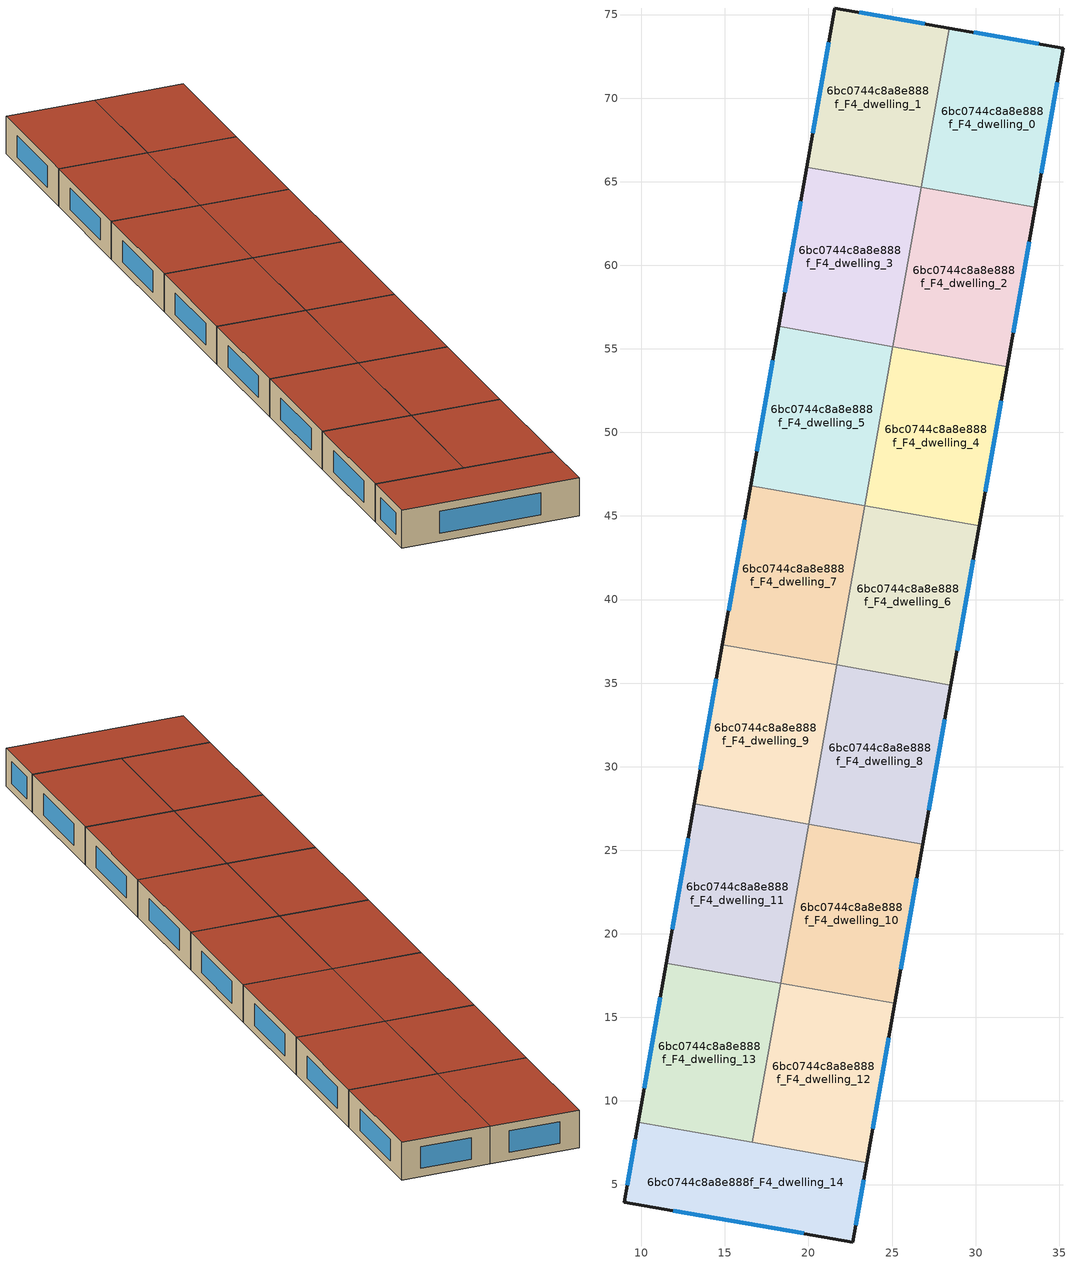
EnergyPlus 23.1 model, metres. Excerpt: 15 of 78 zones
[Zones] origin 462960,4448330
6bc0744c8a8e888f_F4_dwelling_0
 floor to 6bc0744c8a8e888f_F3_dwelling_0 (EU_floor_Construction): 35.26,72.99 33.57,63.46 26.74,64.66 28.42,74.19 z12
 wall outside (EU_wall_Construction): 33.57,63.46 35.26,72.99 28.42,74.19 z12:15
 wall to 6bc0744c8a8e888f_F4_dwelling_1 (EU_wall_Construction): 28.42,74.19 26.74,64.66 z12:15
 wall to 6bc0744c8a8e888f_F4_dwelling_2 (EU_wall_Construction): 26.74,64.66 33.57,63.46 z12:15
 window (EU_Window_Construction): 33.79,73.25 29.89,73.94 / 33.93,65.5 34.9,70.95 z12.64:14.36
 roof outside (EU_roof_Construction): 33.57,63.46 35.26,72.99 28.42,74.19 26.74,64.66 z15
6bc0744c8a8e888f_F4_dwelling_1
 floor to 6bc0744c8a8e888f_F3_dwelling_1 (EU_floor_Construction): 28.42,74.19 26.74,64.66 19.91,65.87 21.59,75.39 z12
 wall outside (EU_wall_Construction): 28.42,74.19 21.59,75.39 19.91,65.87 z12:15
 wall to 6bc0744c8a8e888f_F4_dwelling_3 (EU_wall_Construction): 19.91,65.87 26.74,64.66 z12:15
 window (EU_Window_Construction): 26.96,74.45 23.05,75.13 / 21.23,73.35 20.27,67.91 z12.64:14.36
 roof outside (EU_roof_Construction): 26.74,64.66 28.42,74.19 21.59,75.39 19.91,65.87 z15
6bc0744c8a8e888f_F4_dwelling_10
 floor to 6bc0744c8a8e888f_F3_dwelling_10 (EU_floor_Construction): 26.85,25.36 25.17,15.83 18.33,17.04 20.01,26.56 z12
 wall outside (EU_wall_Construction): 25.17,15.83 26.85,25.36 z12:15
 wall to 6bc0744c8a8e888f_F4_dwelling_12 (EU_wall_Construction): 18.33,17.04 25.17,15.83 z12:15
 wall to 6bc0744c8a8e888f_F4_dwelling_11 (EU_wall_Construction): 20.01,26.56 18.33,17.04 z12:15
 wall to 6bc0744c8a8e888f_F4_dwelling_8 (EU_wall_Construction): 26.85,25.36 20.01,26.56 z12:15
 window (EU_Window_Construction): 25.53,17.87 26.49,23.32 z12.64:14.36
 roof outside (EU_roof_Construction): 25.17,15.83 26.85,25.36 20.01,26.56 18.33,17.04 z15
6bc0744c8a8e888f_F4_dwelling_11
 floor to 6bc0744c8a8e888f_F3_dwelling_11 (EU_floor_Construction): 20.01,26.56 18.33,17.04 11.49,18.25 13.18,27.77 z12
 wall outside (EU_wall_Construction): 13.18,27.77 11.49,18.25 z12:15
 wall to 6bc0744c8a8e888f_F4_dwelling_9 (EU_wall_Construction): 20.01,26.56 13.18,27.77 z12:15
 wall to 6bc0744c8a8e888f_F4_dwelling_13 (EU_wall_Construction): 11.49,18.25 18.33,17.04 z12:15
 window (EU_Window_Construction): 12.82,25.73 11.85,20.29 z12.64:14.36
 roof outside (EU_roof_Construction): 18.33,17.04 20.01,26.56 13.18,27.77 11.49,18.25 z15
6bc0744c8a8e888f_F4_dwelling_12
 floor to 6bc0744c8a8e888f_F3_dwelling_12 (EU_floor_Construction): 25.17,15.83 23.48,6.31 16.65,7.52 18.33,17.04 z12
 wall outside (EU_wall_Construction): 23.48,6.31 25.17,15.83 z12:15
 wall to 6bc0744c8a8e888f_F4_dwelling_13 (EU_wall_Construction): 18.33,17.04 16.65,7.52 z12:15
 wall to 6bc0744c8a8e888f_F4_dwelling_14 (EU_wall_Construction): 16.65,7.52 23.48,6.31 z12:15
 window (EU_Window_Construction): 23.85,8.35 24.81,13.79 z12.64:14.36
 roof outside (EU_roof_Construction): 23.48,6.31 25.17,15.83 18.33,17.04 16.65,7.52 z15
6bc0744c8a8e888f_F4_dwelling_13
 floor to 6bc0744c8a8e888f_F3_dwelling_13 (EU_floor_Construction): 18.33,17.04 16.65,7.52 9.81,8.72 11.49,18.25 z12
 wall outside (EU_wall_Construction): 11.49,18.25 9.81,8.72 z12:15
 wall to 6bc0744c8a8e888f_F4_dwelling_14 (EU_wall_Construction): 9.81,8.72 16.65,7.52 z12:15
 window (EU_Window_Construction): 11.13,16.21 10.17,10.76 z12.64:14.36
 roof outside (EU_roof_Construction): 16.65,7.52 18.33,17.04 11.49,18.25 9.81,8.72 z15
6bc0744c8a8e888f_F4_dwelling_14
 floor to 6bc0744c8a8e888f_F3_dwelling_14 (EU_floor_Construction): 23.48,6.31 22.65,1.56 8.97,3.95 9.81,8.72 z12
 wall outside (EU_wall_Construction): 9.81,8.72 8.97,3.95 22.65,1.56 23.48,6.31 z12:15
 window (EU_Window_Construction): 22.83,2.58 23.31,5.29 / 11.9,3.44 19.72,2.07 / 9.63,7.7 9.15,4.97 z12.64:14.36
 roof outside (EU_roof_Construction): 22.65,1.56 23.48,6.31 9.81,8.72 8.97,3.95 z15
6bc0744c8a8e888f_F4_dwelling_2
 floor to 6bc0744c8a8e888f_F3_dwelling_2 (EU_floor_Construction): 33.57,63.46 31.89,53.93 25.06,55.14 26.74,64.67 z12
 wall outside (EU_wall_Construction): 31.89,53.93 33.57,63.46 z12:15
 wall to 6bc0744c8a8e888f_F4_dwelling_3 (EU_wall_Construction): 26.74,64.67 25.06,55.14 z12:15
 wall to 6bc0744c8a8e888f_F4_dwelling_4 (EU_wall_Construction): 25.06,55.14 31.89,53.93 z12:15
 window (EU_Window_Construction): 32.25,55.97 33.21,61.42 z12.64:14.36
 roof outside (EU_roof_Construction): 31.89,53.93 33.57,63.46 26.74,64.67 25.06,55.14 z15
6bc0744c8a8e888f_F4_dwelling_3
 floor to 6bc0744c8a8e888f_F3_dwelling_3 (EU_floor_Construction): 26.74,64.67 25.06,55.14 18.22,56.34 19.91,65.87 z12
 wall outside (EU_wall_Construction): 19.91,65.87 18.22,56.34 z12:15
 wall to 6bc0744c8a8e888f_F4_dwelling_5 (EU_wall_Construction): 18.22,56.34 25.06,55.14 z12:15
 window (EU_Window_Construction): 19.55,63.83 18.58,58.39 z12.64:14.36
 roof outside (EU_roof_Construction): 25.06,55.14 26.74,64.67 19.91,65.87 18.22,56.34 z15
6bc0744c8a8e888f_F4_dwelling_4
 floor to 6bc0744c8a8e888f_F3_dwelling_4 (EU_floor_Construction): 31.89,53.93 30.21,44.41 23.38,45.61 25.06,55.14 z12
 wall outside (EU_wall_Construction): 30.21,44.41 31.89,53.93 z12:15
 wall to 6bc0744c8a8e888f_F4_dwelling_6 (EU_wall_Construction): 23.38,45.61 30.21,44.41 z12:15
 wall to 6bc0744c8a8e888f_F4_dwelling_5 (EU_wall_Construction): 25.06,55.14 23.38,45.61 z12:15
 window (EU_Window_Construction): 30.57,46.45 31.53,51.89 z12.64:14.36
 roof outside (EU_roof_Construction): 30.21,44.41 31.89,53.93 25.06,55.14 23.38,45.61 z15
6bc0744c8a8e888f_F4_dwelling_5
 floor to 6bc0744c8a8e888f_F3_dwelling_5 (EU_floor_Construction): 25.06,55.14 23.38,45.61 16.54,46.82 18.22,56.34 z12
 wall outside (EU_wall_Construction): 18.22,56.34 16.54,46.82 z12:15
 wall to 6bc0744c8a8e888f_F4_dwelling_7 (EU_wall_Construction): 16.54,46.82 23.38,45.61 z12:15
 window (EU_Window_Construction): 17.86,54.3 16.9,48.86 z12.64:14.36
 roof outside (EU_roof_Construction): 23.38,45.61 25.06,55.14 18.22,56.34 16.54,46.82 z15
6bc0744c8a8e888f_F4_dwelling_6
 floor to 6bc0744c8a8e888f_F3_dwelling_6 (EU_floor_Construction): 30.21,44.41 28.53,34.88 21.69,36.09 23.38,45.61 z12
 wall outside (EU_wall_Construction): 28.53,34.88 30.21,44.41 z12:15
 wall to 6bc0744c8a8e888f_F4_dwelling_8 (EU_wall_Construction): 21.69,36.09 28.53,34.88 z12:15
 wall to 6bc0744c8a8e888f_F4_dwelling_7 (EU_wall_Construction): 23.38,45.61 21.69,36.09 z12:15
 window (EU_Window_Construction): 28.89,36.92 29.85,42.37 z12.64:14.36
 roof outside (EU_roof_Construction): 28.53,34.88 30.21,44.41 23.38,45.61 21.69,36.09 z15
6bc0744c8a8e888f_F4_dwelling_7
 floor to 6bc0744c8a8e888f_F3_dwelling_7 (EU_floor_Construction): 23.38,45.61 21.69,36.09 14.86,37.29 16.54,46.82 z12
 wall outside (EU_wall_Construction): 16.54,46.82 14.86,37.29 z12:15
 wall to 6bc0744c8a8e888f_F4_dwelling_9 (EU_wall_Construction): 14.86,37.29 21.69,36.09 z12:15
 window (EU_Window_Construction): 16.18,44.78 15.22,39.34 z12.64:14.36
 roof outside (EU_roof_Construction): 21.69,36.09 23.38,45.61 16.54,46.82 14.86,37.29 z15
6bc0744c8a8e888f_F4_dwelling_8
 floor to 6bc0744c8a8e888f_F3_dwelling_8 (EU_floor_Construction): 28.53,34.88 26.85,25.36 20.01,26.56 21.69,36.09 z12
 wall outside (EU_wall_Construction): 26.85,25.36 28.53,34.88 z12:15
 wall to 6bc0744c8a8e888f_F4_dwelling_9 (EU_wall_Construction): 21.69,36.09 20.01,26.56 z12:15
 window (EU_Window_Construction): 27.21,27.4 28.17,32.84 z12.64:14.36
 roof outside (EU_roof_Construction): 26.85,25.36 28.53,34.88 21.69,36.09 20.01,26.56 z15
6bc0744c8a8e888f_F4_dwelling_9
 floor to 6bc0744c8a8e888f_F3_dwelling_9 (EU_floor_Construction): 21.69,36.09 20.01,26.56 13.18,27.77 14.86,37.29 z12
 wall outside (EU_wall_Construction): 14.86,37.29 13.18,27.77 z12:15
 window (EU_Window_Construction): 14.5,35.25 13.54,29.81 z12.64:14.36
 roof outside (EU_roof_Construction): 20.01,26.56 21.69,36.09 14.86,37.29 13.18,27.77 z15
[Building]
EU S2 Campaign: North Axis=0; Terrain=City; Solar Distribution=FullExterior
[Site:Location]
Yerevan-Zvartnots.Intl.AP: Latitude=40.15; Longitude=44.383; Time Zone=4; Elevation=854
[SizingPeriod:WeatherFileDays]
AnnualSizingPeriod: Begin Month=1; Begin Day of Month=1; End Month=12; End Day of Month=31; Day of Week for Start Day=Monday; Use Weather File Daylight Saving Period=No; Use Weather File Rain and Snow Indicators=No
[MATERIAL]
EU_InternalMass_Material: Roughness=MediumRough; Thickness=0.1; Conductivity=1; Density=1800; Specific Heat=900; Thermal Absorptance=0.9; Solar Absorptance=0.7; Visible Absorptance=0.7
[MATERIAL:NOMASS] Roughness=MediumRough; Thermal Absorptance=0.9; Solar Absorptance=0.7; Visible Absorptance=0.7
Name | Thermal Resistance
EU_wall_NoMass | 1.05043
EU_roof_NoMass | 1.45357
EU_floor_NoMass | 0.478065
[WINDOWMATERIAL:SIMPLEGLAZINGSYSTEM]
EU_Window_SimpleGlazing: UFactor=2.5566; Solar Heat Gain Coefficient=0.75; Visible Transmittance=0.75
[CONSTRUCTION]
EU_wall_Construction: EU_wall_NoMass
EU_roof_Construction: EU_roof_NoMass
EU_floor_Construction: EU_floor_NoMass
EU_Window_Construction: EU_Window_SimpleGlazing
EU_InternalMass_Construction: EU_InternalMass_Material
[ZONE] Type=1; Multiplier=1; Ceiling Height=autocalculate; Floor Area=autocalculate; Part of Total Floor Area=Yes
Name | Volume
6bc0744c8a8e888f_F4_dwelling_0; 6bc0744c8a8e888f_F4_dwelling_3 | 201.4
6bc0744c8a8e888f_F4_dwelling_1 | 201.401
6bc0744c8a8e888f_F4_dwelling_10 | 201.364
6bc0744c8a8e888f_F4_dwelling_11 | 201.408
6bc0744c8a8e888f_F4_dwelling_12 | 201.387
6bc0744c8a8e888f_F4_dwelling_13 | 201.437
6bc0744c8a8e888f_F4_dwelling_14 | 201.379
6bc0744c8a8e888f_F4_dwelling_2; 6bc0744c8a8e888f_F4_dwelling_5; 6bc0744c8a8e888f_F4_dwelling_6 | 201.392
6bc0744c8a8e888f_F4_dwelling_4 | 201.376
6bc0744c8a8e888f_F4_dwelling_7; 6bc0744c8a8e888f_F4_dwelling_9 | 201.417
6bc0744c8a8e888f_F4_dwelling_8 | 201.38
[INTERNALMASS] Construction=EU_InternalMass_Construction
Name | Zone or ZoneList | Surface Area
6bc0744c8a8e888f_F4_dwelling_0_EU_InternalMass | 6bc0744c8a8e888f_F4_dwelling_0 | 67.1344
6bc0744c8a8e888f_F4_dwelling_1_EU_InternalMass | 6bc0744c8a8e888f_F4_dwelling_1 | 67.1347
6bc0744c8a8e888f_F4_dwelling_2_EU_InternalMass | 6bc0744c8a8e888f_F4_dwelling_2 | 67.1311
6bc0744c8a8e888f_F4_dwelling_3_EU_InternalMass | 6bc0744c8a8e888f_F4_dwelling_3 | 67.1358
6bc0744c8a8e888f_F4_dwelling_4_EU_InternalMass | 6bc0744c8a8e888f_F4_dwelling_4 | 67.1274
6bc0744c8a8e888f_F4_dwelling_5_EU_InternalMass | 6bc0744c8a8e888f_F4_dwelling_5 | 67.1303
6bc0744c8a8e888f_F4_dwelling_6_EU_InternalMass | 6bc0744c8a8e888f_F4_dwelling_6 | 67.1325
6bc0744c8a8e888f_F4_dwelling_7_EU_InternalMass | 6bc0744c8a8e888f_F4_dwelling_7 | 67.1307
6bc0744c8a8e888f_F4_dwelling_8_EU_InternalMass | 6bc0744c8a8e888f_F4_dwelling_8 | 67.1309
6bc0744c8a8e888f_F4_dwelling_9_EU_InternalMass | 6bc0744c8a8e888f_F4_dwelling_9 | 67.133
6bc0744c8a8e888f_F4_dwelling_10_EU_InternalMass | 6bc0744c8a8e888f_F4_dwelling_10 | 67.1241
6bc0744c8a8e888f_F4_dwelling_11_EU_InternalMass | 6bc0744c8a8e888f_F4_dwelling_11 | 67.1357
6bc0744c8a8e888f_F4_dwelling_12_EU_InternalMass | 6bc0744c8a8e888f_F4_dwelling_12 | 67.1366
6bc0744c8a8e888f_F4_dwelling_13_EU_InternalMass | 6bc0744c8a8e888f_F4_dwelling_13 | 67.1404
6bc0744c8a8e888f_F4_dwelling_14_EU_InternalMass | 6bc0744c8a8e888f_F4_dwelling_14 | 67.1263
[OTHEREQUIPMENT] Fuel Type=Electricity; Design Level Calculation Method=Watts/Area; Power per Zone Floor Area=1; Fraction Latent=0; Fraction Radiant=0; Fraction Lost=0; Carbon Dioxide Generation Rate=0; EndUse Subcategory=EU_Step8_InternalGains
Name | Zone or ZoneList or Space or SpaceList | Schedule
EU_Step8_InternalGain_6bc0744c8a8e888f_F4_dwelling_0_f000 | 6bc0744c8a8e888f_F4_dwelling_0 | EU_Step8_GainSchedule_6bc0744c8a8e888f_F4_dwelling_0_f000
EU_Step8_InternalGain_6bc0744c8a8e888f_F4_dwelling_1_f000 | 6bc0744c8a8e888f_F4_dwelling_1 | EU_Step8_GainSchedule_6bc0744c8a8e888f_F4_dwelling_1_f000
EU_Step8_InternalGain_6bc0744c8a8e888f_F4_dwelling_2_f000 | 6bc0744c8a8e888f_F4_dwelling_2 | EU_Step8_GainSchedule_6bc0744c8a8e888f_F4_dwelling_2_f000
EU_Step8_InternalGain_6bc0744c8a8e888f_F4_dwelling_3_f000 | 6bc0744c8a8e888f_F4_dwelling_3 | EU_Step8_GainSchedule_6bc0744c8a8e888f_F4_dwelling_3_f000
EU_Step8_InternalGain_6bc0744c8a8e888f_F4_dwelling_4_f000 | 6bc0744c8a8e888f_F4_dwelling_4 | EU_Step8_GainSchedule_6bc0744c8a8e888f_F4_dwelling_4_f000
EU_Step8_InternalGain_6bc0744c8a8e888f_F4_dwelling_5_f000 | 6bc0744c8a8e888f_F4_dwelling_5 | EU_Step8_GainSchedule_6bc0744c8a8e888f_F4_dwelling_5_f000
EU_Step8_InternalGain_6bc0744c8a8e888f_F4_dwelling_6_f000 | 6bc0744c8a8e888f_F4_dwelling_6 | EU_Step8_GainSchedule_6bc0744c8a8e888f_F4_dwelling_6_f000
EU_Step8_InternalGain_6bc0744c8a8e888f_F4_dwelling_7_f000 | 6bc0744c8a8e888f_F4_dwelling_7 | EU_Step8_GainSchedule_6bc0744c8a8e888f_F4_dwelling_7_f000
EU_Step8_InternalGain_6bc0744c8a8e888f_F4_dwelling_8_f000 | 6bc0744c8a8e888f_F4_dwelling_8 | EU_Step8_GainSchedule_6bc0744c8a8e888f_F4_dwelling_8_f000
EU_Step8_InternalGain_6bc0744c8a8e888f_F4_dwelling_9_f000 | 6bc0744c8a8e888f_F4_dwelling_9 | EU_Step8_GainSchedule_6bc0744c8a8e888f_F4_dwelling_9_f000
EU_Step8_InternalGain_6bc0744c8a8e888f_F4_dwelling_10_f000 | 6bc0744c8a8e888f_F4_dwelling_10 | EU_Step8_GainSchedule_6bc0744c8a8e888f_F4_dwelling_10_f000
EU_Step8_InternalGain_6bc0744c8a8e888f_F4_dwelling_11_f000 | 6bc0744c8a8e888f_F4_dwelling_11 | EU_Step8_GainSchedule_6bc0744c8a8e888f_F4_dwelling_11_f000
EU_Step8_InternalGain_6bc0744c8a8e888f_F4_dwelling_12_f000 | 6bc0744c8a8e888f_F4_dwelling_12 | EU_Step8_GainSchedule_6bc0744c8a8e888f_F4_dwelling_12_f000
EU_Step8_InternalGain_6bc0744c8a8e888f_F4_dwelling_13_f000 | 6bc0744c8a8e888f_F4_dwelling_13 | EU_Step8_GainSchedule_6bc0744c8a8e888f_F4_dwelling_13_f000
EU_Step8_InternalGain_6bc0744c8a8e888f_F4_dwelling_14_f000 | 6bc0744c8a8e888f_F4_dwelling_14 | EU_Step8_GainSchedule_6bc0744c8a8e888f_F4_dwelling_14_f000
[ZONEVENTILATION:DESIGNFLOWRATE] Schedule=EU_AlwaysOn; Design Flow Rate Calculation Method=AirChanges/Hour; Air Changes per Hour=0.557805; Ventilation Type=Natural; Fan Pressure Rise=0; Fan Total Efficiency=1; Constant Term Coefficient=1; Temperature Term Coefficient=0; Velocity Term Coefficient=0; Velocity Squared Term Coefficient=0; Minimum Indoor Temperature=-100; Maximum Indoor Temperature=100; Delta Temperature=-100; Minimum Outdoor Temperature=-100; Maximum Outdoor Temperature=100; Maximum Wind Speed=40
Name | Zone or ZoneList or Space or SpaceList
EU_ConstantAir_6bc0744c8a8e888f_F4_dwelling_0 | 6bc0744c8a8e888f_F4_dwelling_0
EU_ConstantAir_6bc0744c8a8e888f_F4_dwelling_1 | 6bc0744c8a8e888f_F4_dwelling_1
EU_ConstantAir_6bc0744c8a8e888f_F4_dwelling_2 | 6bc0744c8a8e888f_F4_dwelling_2
EU_ConstantAir_6bc0744c8a8e888f_F4_dwelling_3 | 6bc0744c8a8e888f_F4_dwelling_3
EU_ConstantAir_6bc0744c8a8e888f_F4_dwelling_4 | 6bc0744c8a8e888f_F4_dwelling_4
EU_ConstantAir_6bc0744c8a8e888f_F4_dwelling_5 | 6bc0744c8a8e888f_F4_dwelling_5
EU_ConstantAir_6bc0744c8a8e888f_F4_dwelling_6 | 6bc0744c8a8e888f_F4_dwelling_6
EU_ConstantAir_6bc0744c8a8e888f_F4_dwelling_7 | 6bc0744c8a8e888f_F4_dwelling_7
EU_ConstantAir_6bc0744c8a8e888f_F4_dwelling_8 | 6bc0744c8a8e888f_F4_dwelling_8
EU_ConstantAir_6bc0744c8a8e888f_F4_dwelling_9 | 6bc0744c8a8e888f_F4_dwelling_9
EU_ConstantAir_6bc0744c8a8e888f_F4_dwelling_10 | 6bc0744c8a8e888f_F4_dwelling_10
EU_ConstantAir_6bc0744c8a8e888f_F4_dwelling_11 | 6bc0744c8a8e888f_F4_dwelling_11
EU_ConstantAir_6bc0744c8a8e888f_F4_dwelling_12 | 6bc0744c8a8e888f_F4_dwelling_12
EU_ConstantAir_6bc0744c8a8e888f_F4_dwelling_13 | 6bc0744c8a8e888f_F4_dwelling_13
EU_ConstantAir_6bc0744c8a8e888f_F4_dwelling_14 | 6bc0744c8a8e888f_F4_dwelling_14
[HVACTEMPLATE:THERMOSTAT] Constant Heating Setpoint=20; Constant Cooling Setpoint=50
EU_HeatOnly_6bc0744c8a8e888f_F0_dwelling_9; EU_HeatOnly_6bc0744c8a8e888f_F0_dwelling_10; EU_HeatOnly_6bc0744c8a8e888f_F0_dwelling_11; EU_HeatOnly_6bc0744c8a8e888f_F0_dwelling_12; EU_HeatOnly_6bc0744c8a8e888f_F0_dwelling_13; EU_HeatOnly_6bc0744c8a8e888f_F0_dwelling_14; EU_HeatOnly_6bc0744c8a8e888f_F0_dwelling_15; EU_HeatOnly_6bc0744c8a8e888f_F1_dwelling_0; EU_HeatOnly_6bc0744c8a8e888f_F1_dwelling_1; EU_HeatOnly_6bc0744c8a8e888f_F1_dwelling_2; EU_HeatOnly_6bc0744c8a8e888f_F1_dwelling_3; EU_HeatOnly_6bc0744c8a8e888f_F1_dwelling_4; EU_HeatOnly_6bc0744c8a8e888f_F1_dwelling_5; EU_HeatOnly_6bc0744c8a8e888f_F1_dwelling_6; EU_HeatOnly_6bc0744c8a8e888f_F1_dwelling_7; EU_HeatOnly_6bc0744c8a8e888f_F1_dwelling_8; EU_HeatOnly_6bc0744c8a8e888f_F1_dwelling_9; EU_HeatOnly_6bc0744c8a8e888f_F1_dwelling_10; EU_HeatOnly_6bc0744c8a8e888f_F1_dwelling_11; EU_HeatOnly_6bc0744c8a8e888f_F1_dwelling_12; EU_HeatOnly_6bc0744c8a8e888f_F1_dwelling_13; EU_HeatOnly_6bc0744c8a8e888f_F1_dwelling_14; EU_HeatOnly_6bc0744c8a8e888f_F1_dwelling_15; EU_HeatOnly_6bc0744c8a8e888f_F2_dwelling_0; EU_HeatOnly_6bc0744c8a8e888f_F2_dwelling_1; EU_HeatOnly_6bc0744c8a8e888f_F2_dwelling_2; EU_HeatOnly_6bc0744c8a8e888f_F2_dwelling_3; EU_HeatOnly_6bc0744c8a8e888f_F2_dwelling_4; EU_HeatOnly_6bc0744c8a8e888f_F2_dwelling_5; EU_HeatOnly_6bc0744c8a8e888f_F2_dwelling_6; EU_HeatOnly_6bc0744c8a8e888f_F2_dwelling_7; EU_HeatOnly_6bc0744c8a8e888f_F2_dwelling_8; EU_HeatOnly_6bc0744c8a8e888f_F2_dwelling_9; EU_HeatOnly_6bc0744c8a8e888f_F2_dwelling_10; EU_HeatOnly_6bc0744c8a8e888f_F2_dwelling_11; EU_HeatOnly_6bc0744c8a8e888f_F2_dwelling_12; EU_HeatOnly_6bc0744c8a8e888f_F2_dwelling_13; EU_HeatOnly_6bc0744c8a8e888f_F2_dwelling_14; EU_HeatOnly_6bc0744c8a8e888f_F2_dwelling_15; EU_HeatOnly_6bc0744c8a8e888f_F3_dwelling_0; EU_HeatOnly_6bc0744c8a8e888f_F3_dwelling_1; EU_HeatOnly_6bc0744c8a8e888f_F3_dwelling_2; EU_HeatOnly_6bc0744c8a8e888f_F3_dwelling_3; EU_HeatOnly_6bc0744c8a8e888f_F3_dwelling_4; EU_HeatOnly_6bc0744c8a8e888f_F3_dwelling_5; EU_HeatOnly_6bc0744c8a8e888f_F3_dwelling_6; EU_HeatOnly_6bc0744c8a8e888f_F3_dwelling_7; EU_HeatOnly_6bc0744c8a8e888f_F3_dwelling_8; EU_HeatOnly_6bc0744c8a8e888f_F3_dwelling_9; EU_HeatOnly_6bc0744c8a8e888f_F3_dwelling_10; EU_HeatOnly_6bc0744c8a8e888f_F3_dwelling_11; EU_HeatOnly_6bc0744c8a8e888f_F3_dwelling_12; EU_HeatOnly_6bc0744c8a8e888f_F3_dwelling_13; EU_HeatOnly_6bc0744c8a8e888f_F3_dwelling_14; EU_HeatOnly_6bc0744c8a8e888f_F4_dwelling_0; EU_HeatOnly_6bc0744c8a8e888f_F4_dwelling_1; EU_HeatOnly_6bc0744c8a8e888f_F4_dwelling_2; EU_HeatOnly_6bc0744c8a8e888f_F4_dwelling_3; EU_HeatOnly_6bc0744c8a8e888f_F4_dwelling_4; EU_HeatOnly_6bc0744c8a8e888f_F4_dwelling_5; EU_HeatOnly_6bc0744c8a8e888f_F4_dwelling_6; EU_HeatOnly_6bc0744c8a8e888f_F4_dwelling_7; EU_HeatOnly_6bc0744c8a8e888f_F4_dwelling_8; EU_HeatOnly_6bc0744c8a8e888f_F4_dwelling_9; EU_HeatOnly_6bc0744c8a8e888f_F4_dwelling_10; EU_HeatOnly_6bc0744c8a8e888f_F4_dwelling_11; EU_HeatOnly_6bc0744c8a8e888f_F4_dwelling_12; EU_HeatOnly_6bc0744c8a8e888f_F4_dwelling_13; EU_HeatOnly_6bc0744c8a8e888f_F4_dwelling_14
[HVACTEMPLATE:ZONE:IDEALLOADSAIRSYSTEM] System Availability Schedule=EU_AlwaysOn; Maximum Heating Supply Air Temperature=50; Minimum Cooling Supply Air Temperature=13; Maximum Heating Supply Air Humidity Ratio=0.0156; Minimum Cooling Supply Air Humidity Ratio=0.0077; Heating Limit=NoLimit; Cooling Limit=NoLimit; Heating Availability Schedule=EU_AlwaysOn; Cooling Availability Schedule=EU_CoolingOff; Dehumidification Control Type=ConstantSensibleHeatRatio; Cooling Sensible Heat Ratio=0.7; Dehumidification Setpoint=60; Humidification Control Type=None; Humidification Setpoint=30; Outdoor Air Method=None; Outdoor Air Flow Rate per Person=0.00944; Outdoor Air Flow Rate per Zone Floor Area=0; Outdoor Air Flow Rate per Zone=0; Demand Controlled Ventilation Type=None; Outdoor Air Economizer Type=NoEconomizer; Heat Recovery Type=None; Sensible Heat Recovery Effectiveness=0.7; Latent Heat Recovery Effectiveness=0.65
Name | Template Thermostat
6bc0744c8a8e888f_F4_dwelling_0 | EU_HeatOnly_6bc0744c8a8e888f_F4_dwelling_0
6bc0744c8a8e888f_F4_dwelling_1 | EU_HeatOnly_6bc0744c8a8e888f_F4_dwelling_1
6bc0744c8a8e888f_F4_dwelling_2 | EU_HeatOnly_6bc0744c8a8e888f_F4_dwelling_2
6bc0744c8a8e888f_F4_dwelling_3 | EU_HeatOnly_6bc0744c8a8e888f_F4_dwelling_3
6bc0744c8a8e888f_F4_dwelling_4 | EU_HeatOnly_6bc0744c8a8e888f_F4_dwelling_4
6bc0744c8a8e888f_F4_dwelling_5 | EU_HeatOnly_6bc0744c8a8e888f_F4_dwelling_5
6bc0744c8a8e888f_F4_dwelling_6 | EU_HeatOnly_6bc0744c8a8e888f_F4_dwelling_6
6bc0744c8a8e888f_F4_dwelling_7 | EU_HeatOnly_6bc0744c8a8e888f_F4_dwelling_7
6bc0744c8a8e888f_F4_dwelling_8 | EU_HeatOnly_6bc0744c8a8e888f_F4_dwelling_8
6bc0744c8a8e888f_F4_dwelling_9 | EU_HeatOnly_6bc0744c8a8e888f_F4_dwelling_9
6bc0744c8a8e888f_F4_dwelling_10 | EU_HeatOnly_6bc0744c8a8e888f_F4_dwelling_10
6bc0744c8a8e888f_F4_dwelling_11 | EU_HeatOnly_6bc0744c8a8e888f_F4_dwelling_11
6bc0744c8a8e888f_F4_dwelling_12 | EU_HeatOnly_6bc0744c8a8e888f_F4_dwelling_12
6bc0744c8a8e888f_F4_dwelling_13 | EU_HeatOnly_6bc0744c8a8e888f_F4_dwelling_13
6bc0744c8a8e888f_F4_dwelling_14 | EU_HeatOnly_6bc0744c8a8e888f_F4_dwelling_14
[SIZING:ZONE] Zone Cooling Design Supply Air Temperature Input Method=SupplyAirTemperature; Zone Cooling Design Supply Air Temperature=13; Zone Heating Design Supply Air Temperature Input Method=SupplyAirTemperature; Zone Heating Design Supply Air Temperature=50; Zone Cooling Design Supply Air Humidity Ratio=0.008; Zone Heating Design Supply Air Humidity Ratio=0.008; Cooling Design Air Flow Method=DesignDay; Cooling Design Air Flow Rate=0; Cooling Minimum Air Flow per Zone Floor Area=0.000762; Cooling Minimum Air Flow=0; Cooling Minimum Air Flow Fraction=0.2; Heating Design Air Flow Method=DesignDay; Heating Design Air Flow Rate=0; Heating Maximum Air Flow per Zone Floor Area=0.002032; Heating Maximum Air Flow=0.141576; Heating Maximum Air Flow Fraction=0.3; Account for Dedicated Outdoor Air System=No; Dedicated Outdoor Air System Control Strategy=NeutralSupplyAir; Dedicated Outdoor Air Low Setpoint Temperature for Design=autosize; Dedicated Outdoor Air High Setpoint Temperature for Design=autosize; Zone Load Sizing Method=Sensible Load Only No Latent Load; Zone Latent Cooling Design Supply Air Humidity Ratio Input Method=HumidityRatioDifference; Zone Cooling Design Supply Air Humidity Ratio Difference=0.005; Zone Latent Heating Design Supply Air Humidity Ratio Input Method=HumidityRatioDifference; Zone Humidification Design Supply Air Humidity Ratio Difference=0.005
6bc0744c8a8e888f_F4_dwelling_0; 6bc0744c8a8e888f_F4_dwelling_1; 6bc0744c8a8e888f_F4_dwelling_2; 6bc0744c8a8e888f_F4_dwelling_3; 6bc0744c8a8e888f_F4_dwelling_4; 6bc0744c8a8e888f_F4_dwelling_5; 6bc0744c8a8e888f_F4_dwelling_6; 6bc0744c8a8e888f_F4_dwelling_7; 6bc0744c8a8e888f_F4_dwelling_8; 6bc0744c8a8e888f_F4_dwelling_9; 6bc0744c8a8e888f_F4_dwelling_10; 6bc0744c8a8e888f_F4_dwelling_11; 6bc0744c8a8e888f_F4_dwelling_12; 6bc0744c8a8e888f_F4_dwelling_13; 6bc0744c8a8e888f_F4_dwelling_14
[SCHEDULE:CONSTANT]
Name | Hourly Value
EU_AlwaysOn | 1
EU_CoolingOff | 0
[SCHEDULE:FILE] Column Number=1; Rows to Skip at Top=0; Number of Hours of Data=8760; Column Separator=Comma; Interpolate to Timestep=No; Minutes per Item=60; Adjust Schedule for Daylight Savings=Yes
Name | File
EU_Step8_GainSchedule_6bc0744c8a8e888f_F4_dwelling_0_f000 | ../../schedules/6bc0744c8a8e888f/6bc0744c8a8e888f_F4_dwelling_0_f000_gain.csv
EU_Step8_GainSchedule_6bc0744c8a8e888f_F4_dwelling_1_f000 | ../../schedules/6bc0744c8a8e888f/6bc0744c8a8e888f_F4_dwelling_1_f000_gain.csv
EU_Step8_GainSchedule_6bc0744c8a8e888f_F4_dwelling_2_f000 | ../../schedules/6bc0744c8a8e888f/6bc0744c8a8e888f_F4_dwelling_2_f000_gain.csv
EU_Step8_GainSchedule_6bc0744c8a8e888f_F4_dwelling_3_f000 | ../../schedules/6bc0744c8a8e888f/6bc0744c8a8e888f_F4_dwelling_3_f000_gain.csv
EU_Step8_GainSchedule_6bc0744c8a8e888f_F4_dwelling_4_f000 | ../../schedules/6bc0744c8a8e888f/6bc0744c8a8e888f_F4_dwelling_4_f000_gain.csv
EU_Step8_GainSchedule_6bc0744c8a8e888f_F4_dwelling_5_f000 | ../../schedules/6bc0744c8a8e888f/6bc0744c8a8e888f_F4_dwelling_5_f000_gain.csv
EU_Step8_GainSchedule_6bc0744c8a8e888f_F4_dwelling_6_f000 | ../../schedules/6bc0744c8a8e888f/6bc0744c8a8e888f_F4_dwelling_6_f000_gain.csv
EU_Step8_GainSchedule_6bc0744c8a8e888f_F4_dwelling_7_f000 | ../../schedules/6bc0744c8a8e888f/6bc0744c8a8e888f_F4_dwelling_7_f000_gain.csv
EU_Step8_GainSchedule_6bc0744c8a8e888f_F4_dwelling_8_f000 | ../../schedules/6bc0744c8a8e888f/6bc0744c8a8e888f_F4_dwelling_8_f000_gain.csv
EU_Step8_GainSchedule_6bc0744c8a8e888f_F4_dwelling_9_f000 | ../../schedules/6bc0744c8a8e888f/6bc0744c8a8e888f_F4_dwelling_9_f000_gain.csv
EU_Step8_GainSchedule_6bc0744c8a8e888f_F4_dwelling_10_f000 | ../../schedules/6bc0744c8a8e888f/6bc0744c8a8e888f_F4_dwelling_10_f000_gain.csv
EU_Step8_GainSchedule_6bc0744c8a8e888f_F4_dwelling_11_f000 | ../../schedules/6bc0744c8a8e888f/6bc0744c8a8e888f_F4_dwelling_11_f000_gain.csv
EU_Step8_GainSchedule_6bc0744c8a8e888f_F4_dwelling_12_f000 | ../../schedules/6bc0744c8a8e888f/6bc0744c8a8e888f_F4_dwelling_12_f000_gain.csv
EU_Step8_GainSchedule_6bc0744c8a8e888f_F4_dwelling_13_f000 | ../../schedules/6bc0744c8a8e888f/6bc0744c8a8e888f_F4_dwelling_13_f000_gain.csv
EU_Step8_GainSchedule_6bc0744c8a8e888f_F4_dwelling_14_f000 | ../../schedules/6bc0744c8a8e888f/6bc0744c8a8e888f_F4_dwelling_14_f000_gain.csv
